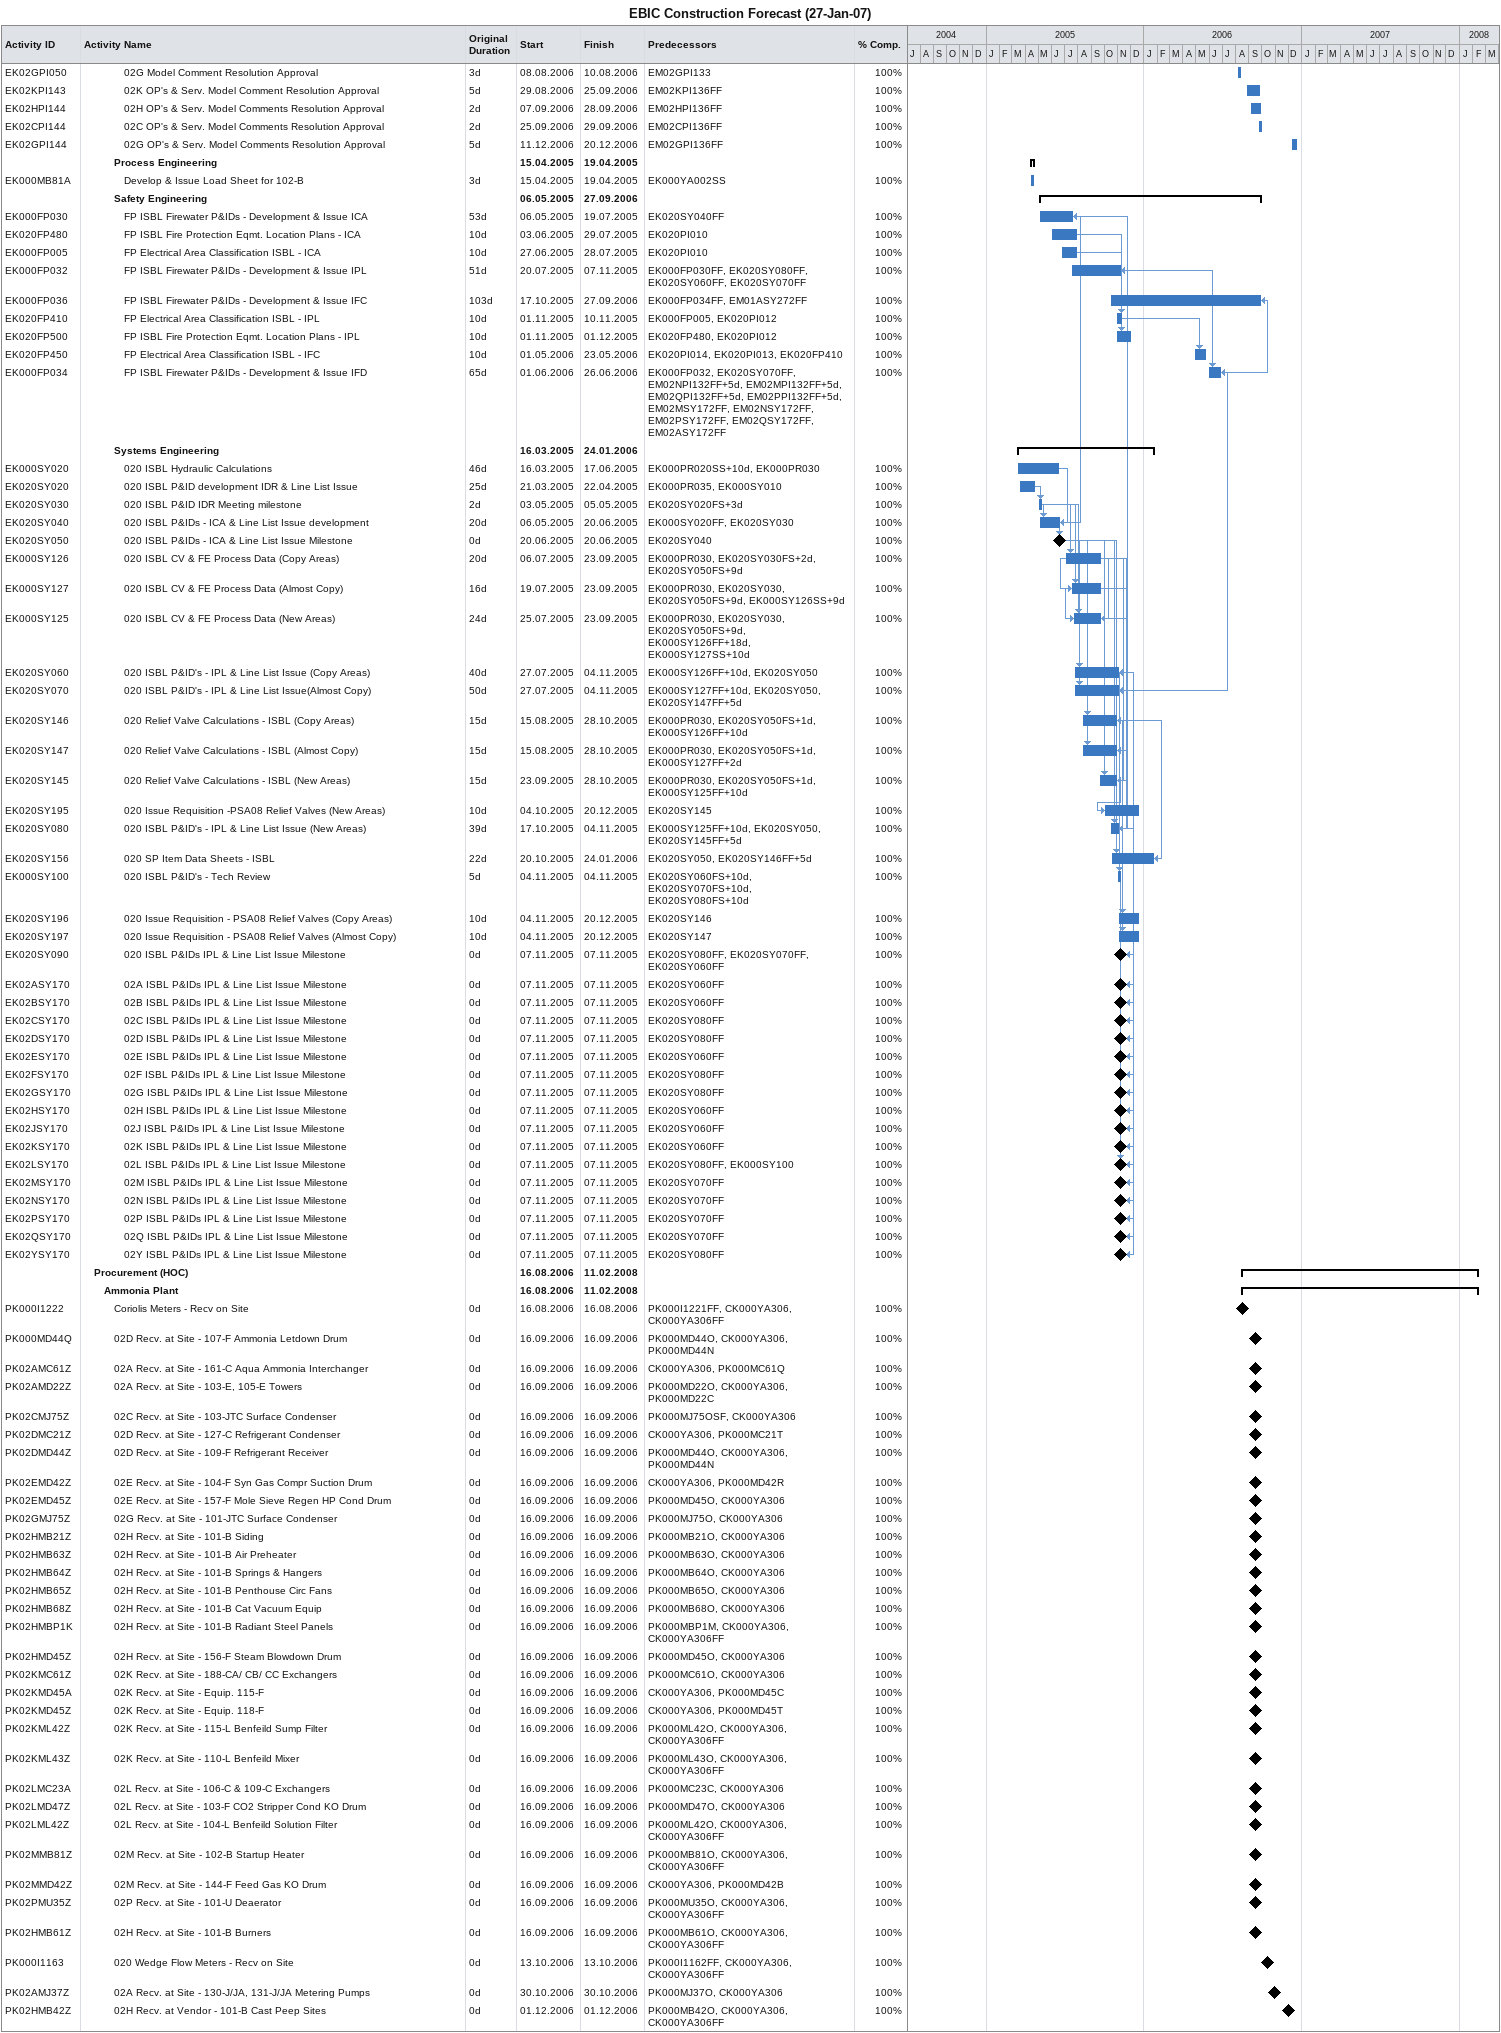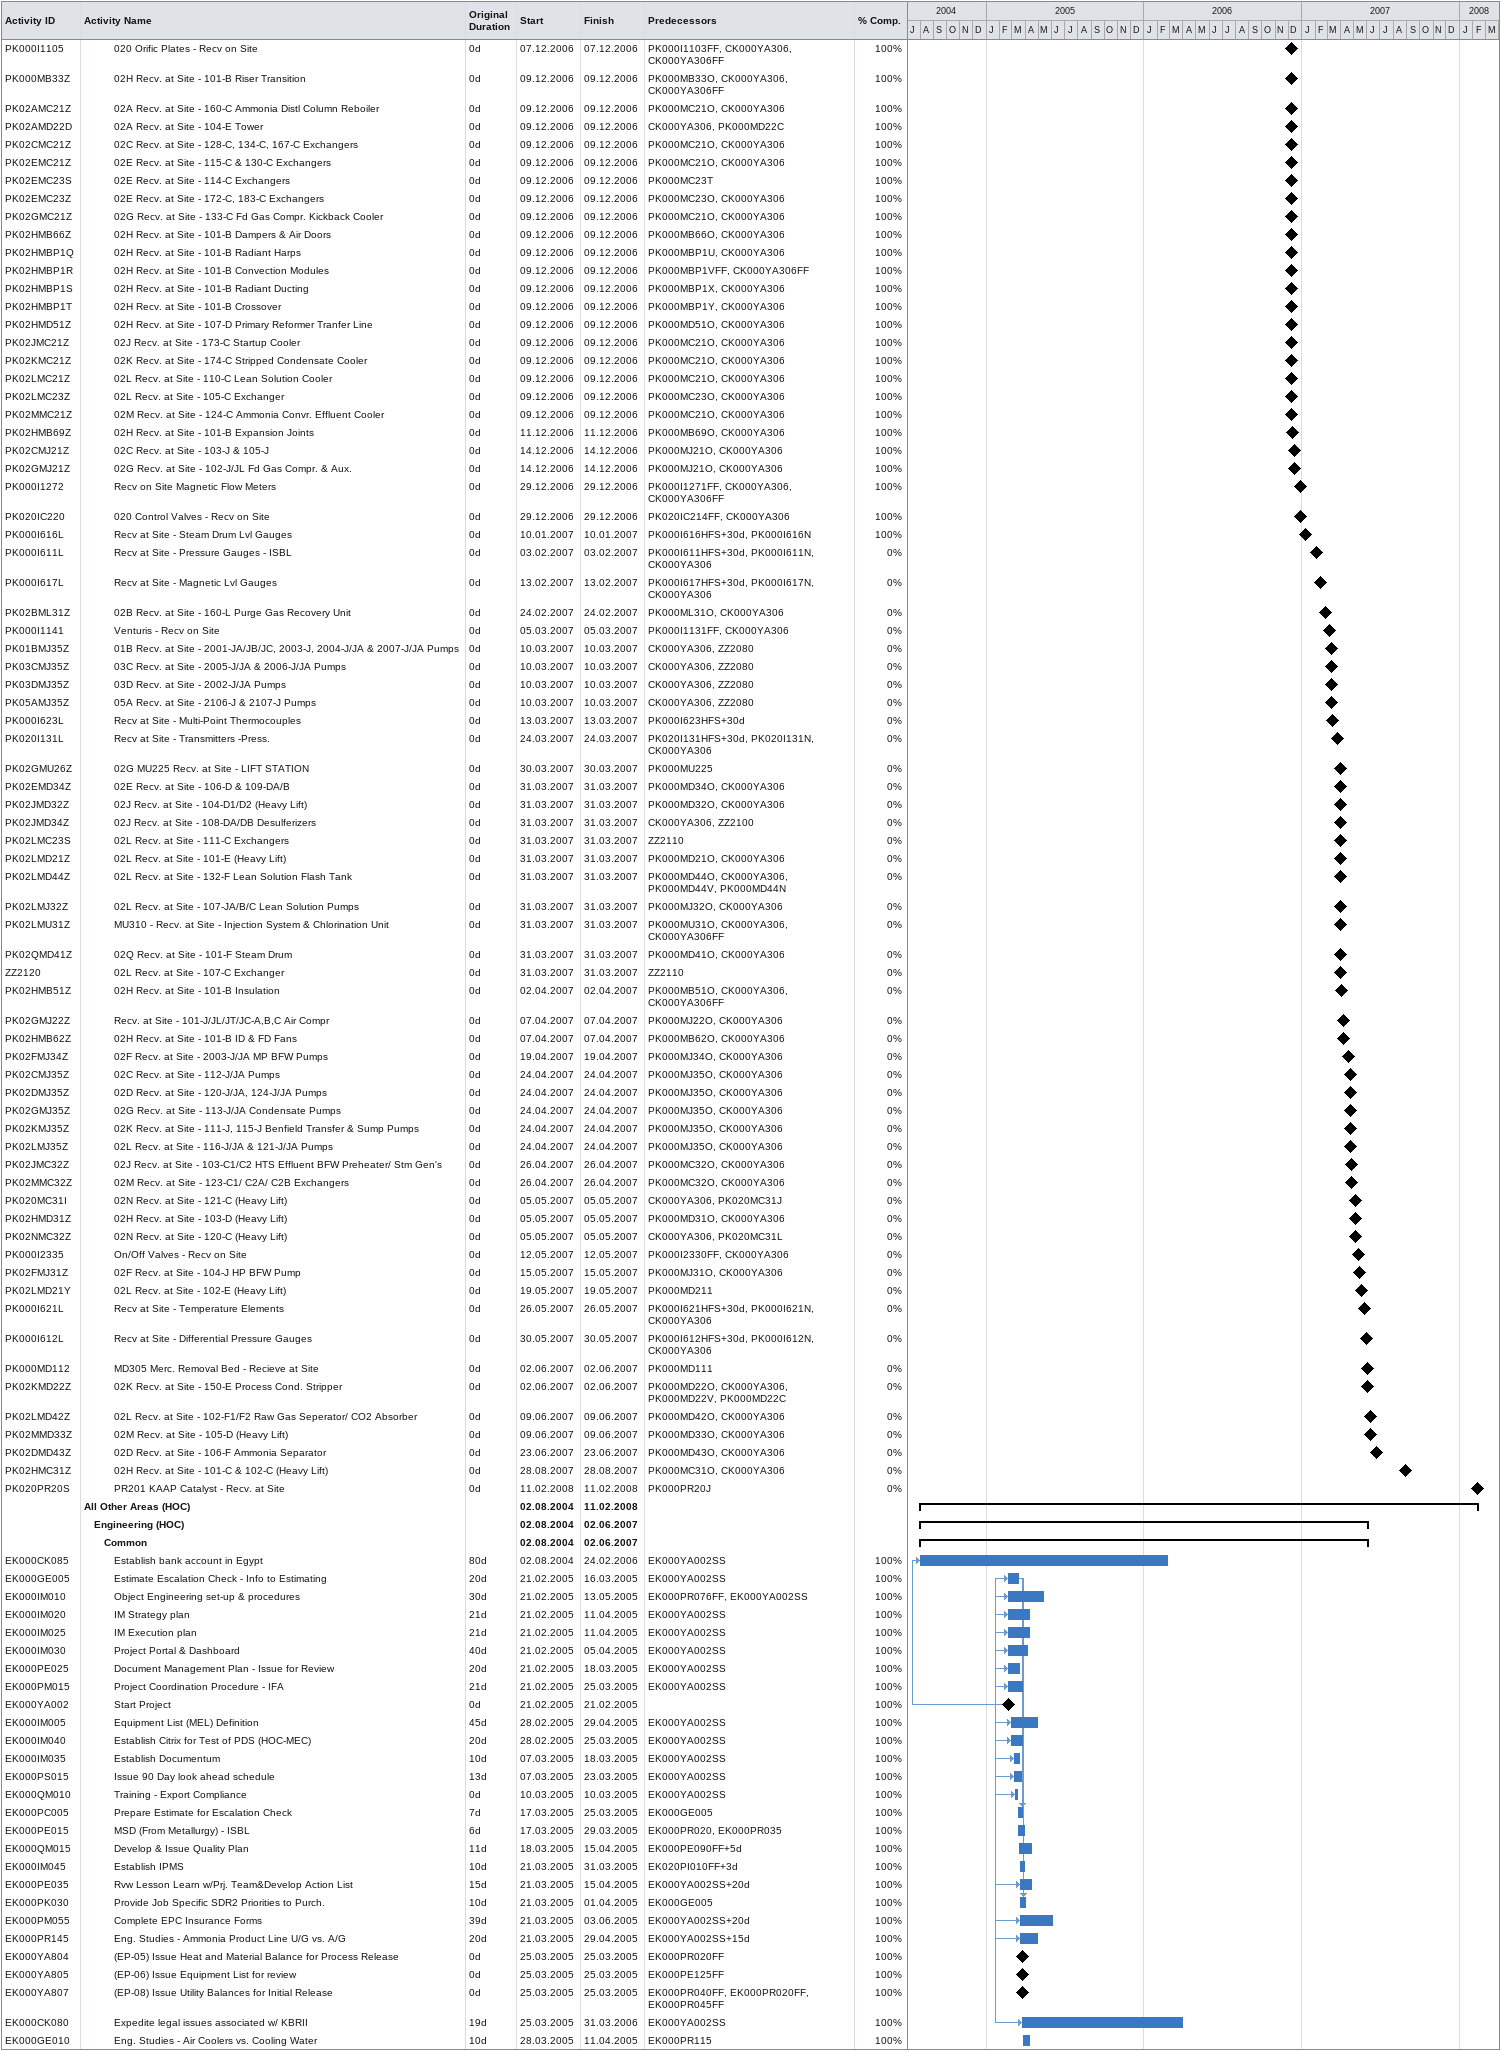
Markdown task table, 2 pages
EBIC Construction Forecast (27-Jan-07)

| ID | Level | Task | Original duration | Start | Finish | Predecessors | % complete |
|---|---|---|---|---|---|---|---|
| EK02GPI050 | 5 | 02G Model Comment Resolution Approval | 3d | 2006-08-08 | 2006-08-10 | EM02GPI133 | 100 |
| EK02KPI143 | 5 | 02K OP's & Serv. Model Comment Resolution Approval | 5d | 2006-08-29 | 2006-09-25 | EM02KPI136FF | 100 |
| EK02HPI144 | 5 | 02H OP's & Serv. Model Comments Resolution Approval | 2d | 2006-09-07 | 2006-09-28 | EM02HPI136FF | 100 |
| EK02CPI144 | 5 | 02C OP's & Serv. Model Comments Resolution Approval | 2d | 2006-09-25 | 2006-09-29 | EM02CPI136FF | 100 |
| EK02GPI144 | 5 | 02G OP's & Serv. Model Comments Resolution Approval | 5d | 2006-12-11 | 2006-12-20 | EM02GPI136FF | 100 |
|  | 4 | **Process Engineering** |  | 2005-04-15 | 2005-04-19 |  |  |
| EK000MB81A | 5 | Develop & Issue Load Sheet for 102-B | 3d | 2005-04-15 | 2005-04-19 | EK000YA002SS | 100 |
|  | 4 | **Safety Engineering** |  | 2005-05-06 | 2006-09-27 |  |  |
| EK000FP030 | 5 | FP ISBL Firewater P&IDs - Development & Issue ICA | 53d | 2005-05-06 | 2005-07-19 | EK020SY040FF | 100 |
| EK020FP480 | 5 | FP ISBL Fire Protection Eqmt. Location Plans - ICA | 10d | 2005-06-03 | 2005-07-29 | EK020PI010 | 100 |
| EK000FP005 | 5 | FP Electrical Area Classification ISBL - ICA | 10d | 2005-06-27 | 2005-07-28 | EK020PI010 | 100 |
| EK000FP032 | 5 | FP ISBL Firewater P&IDs - Development & Issue IPL | 51d | 2005-07-20 | 2005-11-07 | EK000FP030FF, EK020SY080FF, EK020SY060FF, EK020SY070FF | 100 |
| EK000FP036 | 5 | FP ISBL Firewater P&IDs - Development & Issue IFC | 103d | 2005-10-17 | 2006-09-27 | EK000FP034FF, EM01ASY272FF | 100 |
| EK020FP410 | 5 | FP Electrical Area Classification ISBL - IPL | 10d | 2005-11-01 | 2005-11-10 | EK000FP005, EK020PI012 | 100 |
| EK020FP500 | 5 | FP ISBL Fire Protection Eqmt. Location Plans - IPL | 10d | 2005-11-01 | 2005-12-01 | EK020FP480, EK020PI012 | 100 |
| EK020FP450 | 5 | FP Electrical Area Classification ISBL - IFC | 10d | 2006-05-01 | 2006-05-23 | EK020PI014, EK020PI013, EK020FP410 | 100 |
| EK000FP034 | 5 | FP ISBL Firewater P&IDs - Development & Issue IFD | 65d | 2006-06-01 | 2006-06-26 | EK000FP032, EK020SY070FF, EM02NPI132FF+5d, EM02MPI132FF+5d, EM02QPI132FF+5d, EM02PPI132FF+5d, EM02MSY172FF, EM02NSY172FF, EM02PSY172FF, EM02QSY172FF, EM02ASY172FF | 100 |
|  | 4 | **Systems Engineering** |  | 2005-03-16 | 2006-01-24 |  |  |
| EK000SY020 | 5 | 020 ISBL Hydraulic Calculations | 46d | 2005-03-16 | 2005-06-17 | EK000PR020SS+10d, EK000PR030 | 100 |
| EK020SY020 | 5 | 020 ISBL P&ID development IDR & Line List Issue | 25d | 2005-03-21 | 2005-04-22 | EK000PR035, EK000SY010 | 100 |
| EK020SY030 | 5 | 020 ISBL P&ID IDR Meeting milestone | 2d | 2005-05-03 | 2005-05-05 | EK020SY020FS+3d | 100 |
| EK020SY040 | 5 | 020 ISBL P&IDs - ICA & Line List Issue development | 20d | 2005-05-06 | 2005-06-20 | EK000SY020FF, EK020SY030 | 100 |
| EK020SY050 | 5 | 020 ISBL P&IDs - ICA & Line List Issue Milestone | 0d | 2005-06-20 | 2005-06-20 | EK020SY040 | 100 |
| EK000SY126 | 5 | 020 ISBL CV & FE Process Data (Copy Areas) | 20d | 2005-07-06 | 2005-09-23 | EK000PR030, EK020SY030FS+2d, EK020SY050FS+9d | 100 |
| EK000SY127 | 5 | 020 ISBL CV & FE Process Data (Almost Copy) | 16d | 2005-07-19 | 2005-09-23 | EK000PR030, EK020SY030, EK020SY050FS+9d, EK000SY126SS+9d | 100 |
| EK000SY125 | 5 | 020 ISBL CV & FE Process Data (New Areas) | 24d | 2005-07-25 | 2005-09-23 | EK000PR030, EK020SY030, EK020SY050FS+9d, EK000SY126FF+18d, EK000SY127SS+10d | 100 |
| EK020SY060 | 5 | 020 ISBL P&ID's - IPL & Line List Issue (Copy Areas) | 40d | 2005-07-27 | 2005-11-04 | EK000SY126FF+10d, EK020SY050 | 100 |
| EK020SY070 | 5 | 020 ISBL P&ID's - IPL & Line List Issue(Almost Copy) | 50d | 2005-07-27 | 2005-11-04 | EK000SY127FF+10d, EK020SY050, EK020SY147FF+5d | 100 |
| EK020SY146 | 5 | 020 Relief Valve Calculations - ISBL (Copy Areas) | 15d | 2005-08-15 | 2005-10-28 | EK000PR030, EK020SY050FS+1d, EK000SY126FF+10d | 100 |
| EK020SY147 | 5 | 020 Relief Valve Calculations - ISBL (Almost Copy) | 15d | 2005-08-15 | 2005-10-28 | EK000PR030, EK020SY050FS+1d, EK000SY127FF+2d | 100 |
| EK020SY145 | 5 | 020 Relief Valve Calculations - ISBL (New Areas) | 15d | 2005-09-23 | 2005-10-28 | EK000PR030, EK020SY050FS+1d, EK000SY125FF+10d | 100 |
| EK020SY195 | 5 | 020 Issue Requisition -PSA08 Relief Valves (New Areas) | 10d | 2005-10-04 | 2005-12-20 | EK020SY145 | 100 |
| EK020SY080 | 5 | 020 ISBL P&ID's - IPL & Line List Issue (New Areas) | 39d | 2005-10-17 | 2005-11-04 | EK000SY125FF+10d, EK020SY050, EK020SY145FF+5d | 100 |
| EK020SY156 | 5 | 020 SP Item Data Sheets - ISBL | 22d | 2005-10-20 | 2006-01-24 | EK020SY050, EK020SY146FF+5d | 100 |
| EK000SY100 | 5 | 020 ISBL P&ID's - Tech Review | 5d | 2005-11-04 | 2005-11-04 | EK020SY060FS+10d, EK020SY070FS+10d, EK020SY080FS+10d | 100 |
| EK020SY196 | 5 | 020 Issue Requisition - PSA08 Relief Valves (Copy Areas) | 10d | 2005-11-04 | 2005-12-20 | EK020SY146 | 100 |
| EK020SY197 | 5 | 020 Issue Requisition - PSA08 Relief Valves (Almost Copy) | 10d | 2005-11-04 | 2005-12-20 | EK020SY147 | 100 |
| EK020SY090 | 5 | 020 ISBL P&IDs IPL & Line List Issue Milestone | 0d | 2005-11-07 | 2005-11-07 | EK020SY080FF, EK020SY070FF, EK020SY060FF | 100 |
| EK02ASY170 | 5 | 02A ISBL P&IDs IPL & Line List Issue Milestone | 0d | 2005-11-07 | 2005-11-07 | EK020SY060FF | 100 |
| EK02BSY170 | 5 | 02B ISBL P&IDs IPL & Line List Issue Milestone | 0d | 2005-11-07 | 2005-11-07 | EK020SY060FF | 100 |
| EK02CSY170 | 5 | 02C ISBL P&IDs IPL & Line List Issue Milestone | 0d | 2005-11-07 | 2005-11-07 | EK020SY080FF | 100 |
| EK02DSY170 | 5 | 02D ISBL P&IDs IPL & Line List Issue Milestone | 0d | 2005-11-07 | 2005-11-07 | EK020SY080FF | 100 |
| EK02ESY170 | 5 | 02E ISBL P&IDs IPL & Line List Issue Milestone | 0d | 2005-11-07 | 2005-11-07 | EK020SY060FF | 100 |
| EK02FSY170 | 5 | 02F ISBL P&IDs IPL & Line List Issue Milestone | 0d | 2005-11-07 | 2005-11-07 | EK020SY080FF | 100 |
| EK02GSY170 | 5 | 02G ISBL P&IDs IPL & Line List Issue Milestone | 0d | 2005-11-07 | 2005-11-07 | EK020SY080FF | 100 |
| EK02HSY170 | 5 | 02H ISBL P&IDs IPL & Line List Issue Milestone | 0d | 2005-11-07 | 2005-11-07 | EK020SY060FF | 100 |
| EK02JSY170 | 5 | 02J ISBL P&IDs IPL & Line List Issue Milestone | 0d | 2005-11-07 | 2005-11-07 | EK020SY060FF | 100 |
| EK02KSY170 | 5 | 02K ISBL P&IDs IPL & Line List Issue Milestone | 0d | 2005-11-07 | 2005-11-07 | EK020SY060FF | 100 |
| EK02LSY170 | 5 | 02L ISBL P&IDs IPL & Line List Issue Milestone | 0d | 2005-11-07 | 2005-11-07 | EK020SY080FF, EK000SY100 | 100 |
| EK02MSY170 | 5 | 02M ISBL P&IDs IPL & Line List Issue Milestone | 0d | 2005-11-07 | 2005-11-07 | EK020SY070FF | 100 |
| EK02NSY170 | 5 | 02N ISBL P&IDs IPL & Line List Issue Milestone | 0d | 2005-11-07 | 2005-11-07 | EK020SY070FF | 100 |
| EK02PSY170 | 5 | 02P ISBL P&IDs IPL & Line List Issue Milestone | 0d | 2005-11-07 | 2005-11-07 | EK020SY070FF | 100 |
| EK02QSY170 | 5 | 02Q ISBL P&IDs IPL & Line List Issue Milestone | 0d | 2005-11-07 | 2005-11-07 | EK020SY070FF | 100 |
| EK02YSY170 | 5 | 02Y ISBL P&IDs IPL & Line List Issue Milestone | 0d | 2005-11-07 | 2005-11-07 | EK020SY080FF | 100 |
|  | 2 | **Procurement (HOC)** |  | 2006-08-16 | 2008-02-11 |  |  |
|  | 3 | **Ammonia Plant** |  | 2006-08-16 | 2008-02-11 |  |  |
| PK000I1222 | 4 | Coriolis Meters - Recv on Site | 0d | 2006-08-16 | 2006-08-16 | PK000I1221FF, CK000YA306, CK000YA306FF | 100 |
| PK000MD44Q | 4 | 02D Recv. at Site - 107-F Ammonia Letdown Drum | 0d | 2006-09-16 | 2006-09-16 | PK000MD44O, CK000YA306, PK000MD44N | 100 |
| PK02AMC61Z | 4 | 02A Recv. at Site - 161-C Aqua Ammonia Interchanger | 0d | 2006-09-16 | 2006-09-16 | CK000YA306, PK000MC61Q | 100 |
| PK02AMD22Z | 4 | 02A Recv. at Site - 103-E, 105-E Towers | 0d | 2006-09-16 | 2006-09-16 | PK000MD22O, CK000YA306, PK000MD22C | 100 |
| PK02CMJ75Z | 4 | 02C Recv. at Site - 103-JTC Surface Condenser | 0d | 2006-09-16 | 2006-09-16 | PK000MJ75OSF, CK000YA306 | 100 |
| PK02DMC21Z | 4 | 02D Recv. at Site - 127-C Refrigerant Condenser | 0d | 2006-09-16 | 2006-09-16 | CK000YA306, PK000MC21T | 100 |
| PK02DMD44Z | 4 | 02D Recv. at Site - 109-F Refrigerant Receiver | 0d | 2006-09-16 | 2006-09-16 | PK000MD44O, CK000YA306, PK000MD44N | 100 |
| PK02EMD42Z | 4 | 02E Recv. at Site - 104-F Syn Gas Compr Suction Drum | 0d | 2006-09-16 | 2006-09-16 | CK000YA306, PK000MD42R | 100 |
| PK02EMD45Z | 4 | 02E Recv. at Site - 157-F Mole Sieve Regen HP Cond Drum | 0d | 2006-09-16 | 2006-09-16 | PK000MD45O, CK000YA306 | 100 |
| PK02GMJ75Z | 4 | 02G Recv. at Site - 101-JTC Surface Condenser | 0d | 2006-09-16 | 2006-09-16 | PK000MJ75O, CK000YA306 | 100 |
| PK02HMB21Z | 4 | 02H Recv. at Site - 101-B Siding | 0d | 2006-09-16 | 2006-09-16 | PK000MB21O, CK000YA306 | 100 |
| PK02HMB63Z | 4 | 02H Recv. at Site - 101-B Air Preheater | 0d | 2006-09-16 | 2006-09-16 | PK000MB63O, CK000YA306 | 100 |
| PK02HMB64Z | 4 | 02H Recv. at Site - 101-B Springs & Hangers | 0d | 2006-09-16 | 2006-09-16 | PK000MB64O, CK000YA306 | 100 |
| PK02HMB65Z | 4 | 02H Recv. at Site - 101-B Penthouse Circ Fans | 0d | 2006-09-16 | 2006-09-16 | PK000MB65O, CK000YA306 | 100 |
| PK02HMB68Z | 4 | 02H Recv. at Site - 101-B Cat Vacuum Equip | 0d | 2006-09-16 | 2006-09-16 | PK000MB68O, CK000YA306 | 100 |
| PK02HMBP1K | 4 | 02H Recv. at Site - 101-B Radiant Steel Panels | 0d | 2006-09-16 | 2006-09-16 | PK000MBP1M, CK000YA306, CK000YA306FF | 100 |
| PK02HMD45Z | 4 | 02H Recv. at Site - 156-F Steam Blowdown Drum | 0d | 2006-09-16 | 2006-09-16 | PK000MD45O, CK000YA306 | 100 |
| PK02KMC61Z | 4 | 02K Recv. at Site - 188-CA/ CB/ CC Exchangers | 0d | 2006-09-16 | 2006-09-16 | PK000MC61O, CK000YA306 | 100 |
| PK02KMD45A | 4 | 02K Recv. at Site - Equip. 115-F | 0d | 2006-09-16 | 2006-09-16 | CK000YA306, PK000MD45C | 100 |
| PK02KMD45Z | 4 | 02K Recv. at Site - Equip. 118-F | 0d | 2006-09-16 | 2006-09-16 | CK000YA306, PK000MD45T | 100 |
| PK02KML42Z | 4 | 02K Recv. at Site - 115-L Benfeild Sump Filter | 0d | 2006-09-16 | 2006-09-16 | PK000ML42O, CK000YA306, CK000YA306FF | 100 |
| PK02KML43Z | 4 | 02K Recv. at Site - 110-L Benfeild Mixer | 0d | 2006-09-16 | 2006-09-16 | PK000ML43O, CK000YA306, CK000YA306FF | 100 |
| PK02LMC23A | 4 | 02L Recv. at Site - 106-C & 109-C Exchangers | 0d | 2006-09-16 | 2006-09-16 | PK000MC23C, CK000YA306 | 100 |
| PK02LMD47Z | 4 | 02L Recv. at Site - 103-F CO2 Stripper Cond KO Drum | 0d | 2006-09-16 | 2006-09-16 | PK000MD47O, CK000YA306 | 100 |
| PK02LML42Z | 4 | 02L Recv. at Site - 104-L Benfeild Solution Filter | 0d | 2006-09-16 | 2006-09-16 | PK000ML42O, CK000YA306, CK000YA306FF | 100 |
| PK02MMB81Z | 4 | 02M Recv. at Site - 102-B Startup Heater | 0d | 2006-09-16 | 2006-09-16 | PK000MB81O, CK000YA306, CK000YA306FF | 100 |
| PK02MMD42Z | 4 | 02M Recv. at Site - 144-F Feed Gas KO Drum | 0d | 2006-09-16 | 2006-09-16 | CK000YA306, PK000MD42B | 100 |
| PK02PMU35Z | 4 | 02P Recv. at Site - 101-U Deaerator | 0d | 2006-09-16 | 2006-09-16 | PK000MU35O, CK000YA306, CK000YA306FF | 100 |
| PK02HMB61Z | 4 | 02H Recv. at Site - 101-B Burners | 0d | 2006-09-16 | 2006-09-16 | PK000MB61O, CK000YA306, CK000YA306FF | 100 |
| PK000I1163 | 4 | 020 Wedge Flow Meters - Recv on Site | 0d | 2006-10-13 | 2006-10-13 | PK000I1162FF, CK000YA306, CK000YA306FF | 100 |
| PK02AMJ37Z | 4 | 02A Recv. at Site - 130-J/JA, 131-J/JA Metering Pumps | 0d | 2006-10-30 | 2006-10-30 | PK000MJ37O, CK000YA306 | 100 |
| PK02HMB42Z | 4 | 02H Recv. at Vendor - 101-B Cast Peep Sites | 0d | 2006-12-01 | 2006-12-01 | PK000MB42O, CK000YA306, CK000YA306FF | 100 |
| PK000I1105 | 4 | 020 Orific Plates - Recv on Site | 0d | 2006-12-07 | 2006-12-07 | PK000I1103FF, CK000YA306, CK000YA306FF | 100 |
| PK000MB33Z | 4 | 02H Recv. at Site - 101-B Riser Transition | 0d | 2006-12-09 | 2006-12-09 | PK000MB33O, CK000YA306, CK000YA306FF | 100 |
| PK02AMC21Z | 4 | 02A Recv. at Site - 160-C Ammonia Distl Column Reboiler | 0d | 2006-12-09 | 2006-12-09 | PK000MC21O, CK000YA306 | 100 |
| PK02AMD22D | 4 | 02A Recv. at Site - 104-E Tower | 0d | 2006-12-09 | 2006-12-09 | CK000YA306, PK000MD22C | 100 |
| PK02CMC21Z | 4 | 02C Recv. at Site - 128-C, 134-C, 167-C Exchangers | 0d | 2006-12-09 | 2006-12-09 | PK000MC21O, CK000YA306 | 100 |
| PK02EMC21Z | 4 | 02E Recv. at Site - 115-C & 130-C Exchangers | 0d | 2006-12-09 | 2006-12-09 | PK000MC21O, CK000YA306 | 100 |
| PK02EMC23S | 4 | 02E Recv. at Site - 114-C Exchangers | 0d | 2006-12-09 | 2006-12-09 | PK000MC23T | 100 |
| PK02EMC23Z | 4 | 02E Recv. at Site - 172-C, 183-C Exchangers | 0d | 2006-12-09 | 2006-12-09 | PK000MC23O, CK000YA306 | 100 |
| PK02GMC21Z | 4 | 02G Recv. at Site - 133-C Fd Gas Compr. Kickback Cooler | 0d | 2006-12-09 | 2006-12-09 | PK000MC21O, CK000YA306 | 100 |
| PK02HMB66Z | 4 | 02H Recv. at Site - 101-B Dampers & Air Doors | 0d | 2006-12-09 | 2006-12-09 | PK000MB66O, CK000YA306 | 100 |
| PK02HMBP1Q | 4 | 02H Recv. at Site - 101-B Radiant Harps | 0d | 2006-12-09 | 2006-12-09 | PK000MBP1U, CK000YA306 | 100 |
| PK02HMBP1R | 4 | 02H Recv. at Site - 101-B Convection Modules | 0d | 2006-12-09 | 2006-12-09 | PK000MBP1VFF, CK000YA306FF | 100 |
| PK02HMBP1S | 4 | 02H Recv. at Site - 101-B Radiant Ducting | 0d | 2006-12-09 | 2006-12-09 | PK000MBP1X, CK000YA306 | 100 |
| PK02HMBP1T | 4 | 02H Recv. at Site - 101-B Crossover | 0d | 2006-12-09 | 2006-12-09 | PK000MBP1Y, CK000YA306 | 100 |
| PK02HMD51Z | 4 | 02H Recv. at Site - 107-D Primary Reformer Tranfer Line | 0d | 2006-12-09 | 2006-12-09 | PK000MD51O, CK000YA306 | 100 |
| PK02JMC21Z | 4 | 02J Recv. at Site - 173-C Startup Cooler | 0d | 2006-12-09 | 2006-12-09 | PK000MC21O, CK000YA306 | 100 |
| PK02KMC21Z | 4 | 02K Recv. at Site - 174-C Stripped Condensate Cooler | 0d | 2006-12-09 | 2006-12-09 | PK000MC21O, CK000YA306 | 100 |
| PK02LMC21Z | 4 | 02L Recv. at Site - 110-C Lean Solution Cooler | 0d | 2006-12-09 | 2006-12-09 | PK000MC21O, CK000YA306 | 100 |
| PK02LMC23Z | 4 | 02L Recv. at Site - 105-C Exchanger | 0d | 2006-12-09 | 2006-12-09 | PK000MC23O, CK000YA306 | 100 |
| PK02MMC21Z | 4 | 02M Recv. at Site - 124-C Ammonia Convr. Effluent Cooler | 0d | 2006-12-09 | 2006-12-09 | PK000MC21O, CK000YA306 | 100 |
| PK02HMB69Z | 4 | 02H Recv. at Site - 101-B Expansion Joints | 0d | 2006-12-11 | 2006-12-11 | PK000MB69O, CK000YA306 | 100 |
| PK02CMJ21Z | 4 | 02C Recv. at Site - 103-J & 105-J | 0d | 2006-12-14 | 2006-12-14 | PK000MJ21O, CK000YA306 | 100 |
| PK02GMJ21Z | 4 | 02G Recv. at Site - 102-J/JL Fd Gas Compr. & Aux. | 0d | 2006-12-14 | 2006-12-14 | PK000MJ21O, CK000YA306 | 100 |
| PK000I1272 | 4 | Recv on Site Magnetic Flow Meters | 0d | 2006-12-29 | 2006-12-29 | PK000I1271FF, CK000YA306, CK000YA306FF | 100 |
| PK020IC220 | 4 | 020 Control Valves - Recv on Site | 0d | 2006-12-29 | 2006-12-29 | PK020IC214FF, CK000YA306 | 100 |
| PK000I616L | 4 | Recv at Site - Steam Drum Lvl Gauges | 0d | 2007-01-10 | 2007-01-10 | PK000I616HFS+30d, PK000I616N | 100 |
| PK000I611L | 4 | Recv at Site - Pressure Gauges - ISBL | 0d | 2007-02-03 | 2007-02-03 | PK000I611HFS+30d, PK000I611N, CK000YA306 | 0 |
| PK000I617L | 4 | Recv at Site - Magnetic Lvl Gauges | 0d | 2007-02-13 | 2007-02-13 | PK000I617HFS+30d, PK000I617N, CK000YA306 | 0 |
| PK02BML31Z | 4 | 02B Recv. at Site - 160-L Purge Gas Recovery Unit | 0d | 2007-02-24 | 2007-02-24 | PK000ML31O, CK000YA306 | 0 |
| PK000I1141 | 4 | Venturis - Recv on Site | 0d | 2007-03-05 | 2007-03-05 | PK000I1131FF, CK000YA306 | 0 |
| PK01BMJ35Z | 4 | 01B Recv. at Site - 2001-JA/JB/JC, 2003-J, 2004-J/JA & 2007-J/JA Pumps | 0d | 2007-03-10 | 2007-03-10 | CK000YA306, ZZ2080 | 0 |
| PK03CMJ35Z | 4 | 03C Recv. at Site - 2005-J/JA & 2006-J/JA Pumps | 0d | 2007-03-10 | 2007-03-10 | CK000YA306, ZZ2080 | 0 |
| PK03DMJ35Z | 4 | 03D Recv. at Site - 2002-J/JA Pumps | 0d | 2007-03-10 | 2007-03-10 | CK000YA306, ZZ2080 | 0 |
| PK05AMJ35Z | 4 | 05A Recv. at Site - 2106-J & 2107-J Pumps | 0d | 2007-03-10 | 2007-03-10 | CK000YA306, ZZ2080 | 0 |
| PK000I623L | 4 | Recv at Site - Multi-Point Thermocouples | 0d | 2007-03-13 | 2007-03-13 | PK000I623HFS+30d | 0 |
| PK020I131L | 4 | Recv at Site - Transmitters -Press. | 0d | 2007-03-24 | 2007-03-24 | PK020I131HFS+30d, PK020I131N, CK000YA306 | 0 |
| PK02GMU26Z | 4 | 02G MU225 Recv. at Site - LIFT STATION | 0d | 2007-03-30 | 2007-03-30 | PK000MU225 | 0 |
| PK02EMD34Z | 4 | 02E Recv. at Site - 106-D & 109-DA/B | 0d | 2007-03-31 | 2007-03-31 | PK000MD34O, CK000YA306 | 0 |
| PK02JMD32Z | 4 | 02J Recv. at Site - 104-D1/D2 (Heavy Lift) | 0d | 2007-03-31 | 2007-03-31 | PK000MD32O, CK000YA306 | 0 |
| PK02JMD34Z | 4 | 02J Recv. at Site - 108-DA/DB Desulferizers | 0d | 2007-03-31 | 2007-03-31 | CK000YA306, ZZ2100 | 0 |
| PK02LMC23S | 4 | 02L Recv. at Site - 111-C Exchangers | 0d | 2007-03-31 | 2007-03-31 | ZZ2110 | 0 |
| PK02LMD21Z | 4 | 02L Recv. at Site - 101-E (Heavy Lift) | 0d | 2007-03-31 | 2007-03-31 | PK000MD21O, CK000YA306 | 0 |
| PK02LMD44Z | 4 | 02L Recv. at Site - 132-F Lean Solution Flash Tank | 0d | 2007-03-31 | 2007-03-31 | PK000MD44O, CK000YA306, PK000MD44V, PK000MD44N | 0 |
| PK02LMJ32Z | 4 | 02L Recv. at Site - 107-JA/B/C Lean Solution Pumps | 0d | 2007-03-31 | 2007-03-31 | PK000MJ32O, CK000YA306 | 0 |
| PK02LMU31Z | 4 | MU310 - Recv. at Site - Injection System & Chlorination Unit | 0d | 2007-03-31 | 2007-03-31 | PK000MU31O, CK000YA306, CK000YA306FF | 0 |
| PK02QMD41Z | 4 | 02Q Recv. at Site - 101-F Steam Drum | 0d | 2007-03-31 | 2007-03-31 | PK000MD41O, CK000YA306 | 0 |
| ZZ2120 | 4 | 02L Recv. at Site - 107-C Exchanger | 0d | 2007-03-31 | 2007-03-31 | ZZ2110 | 0 |
| PK02HMB51Z | 4 | 02H Recv. at Site - 101-B Insulation | 0d | 2007-04-02 | 2007-04-02 | PK000MB51O, CK000YA306, CK000YA306FF | 0 |
| PK02GMJ22Z | 4 | Recv. at Site - 101-J/JL/JT/JC-A,B,C Air Compr | 0d | 2007-04-07 | 2007-04-07 | PK000MJ22O, CK000YA306 | 0 |
| PK02HMB62Z | 4 | 02H Recv. at Site - 101-B ID & FD Fans | 0d | 2007-04-07 | 2007-04-07 | PK000MB62O, CK000YA306 | 0 |
| PK02FMJ34Z | 4 | 02F Recv. at Site - 2003-J/JA MP BFW Pumps | 0d | 2007-04-19 | 2007-04-19 | PK000MJ34O, CK000YA306 | 0 |
| PK02CMJ35Z | 4 | 02C Recv. at Site - 112-J/JA Pumps | 0d | 2007-04-24 | 2007-04-24 | PK000MJ35O, CK000YA306 | 0 |
| PK02DMJ35Z | 4 | 02D Recv. at Site - 120-J/JA, 124-J/JA Pumps | 0d | 2007-04-24 | 2007-04-24 | PK000MJ35O, CK000YA306 | 0 |
| PK02GMJ35Z | 4 | 02G Recv. at Site - 113-J/JA Condensate Pumps | 0d | 2007-04-24 | 2007-04-24 | PK000MJ35O, CK000YA306 | 0 |
| PK02KMJ35Z | 4 | 02K Recv. at Site - 111-J, 115-J Benfield Transfer & Sump Pumps | 0d | 2007-04-24 | 2007-04-24 | PK000MJ35O, CK000YA306 | 0 |
| PK02LMJ35Z | 4 | 02L Recv. at Site - 116-J/JA & 121-J/JA Pumps | 0d | 2007-04-24 | 2007-04-24 | PK000MJ35O, CK000YA306 | 0 |
| PK02JMC32Z | 4 | 02J Recv. at Site - 103-C1/C2 HTS Effluent BFW Preheater/ Stm Gen's | 0d | 2007-04-26 | 2007-04-26 | PK000MC32O, CK000YA306 | 0 |
| PK02MMC32Z | 4 | 02M Recv. at Site - 123-C1/ C2A/ C2B Exchangers | 0d | 2007-04-26 | 2007-04-26 | PK000MC32O, CK000YA306 | 0 |
| PK020MC31I | 4 | 02N Recv. at Site - 121-C (Heavy Lift) | 0d | 2007-05-05 | 2007-05-05 | CK000YA306, PK020MC31J | 0 |
| PK02HMD31Z | 4 | 02H Recv. at Site - 103-D (Heavy Lift) | 0d | 2007-05-05 | 2007-05-05 | PK000MD31O, CK000YA306 | 0 |
| PK02NMC32Z | 4 | 02N Recv. at Site - 120-C (Heavy Lift) | 0d | 2007-05-05 | 2007-05-05 | CK000YA306, PK020MC31L | 0 |
| PK000I2335 | 4 | On/Off Valves - Recv on Site | 0d | 2007-05-12 | 2007-05-12 | PK000I2330FF, CK000YA306 | 0 |
| PK02FMJ31Z | 4 | 02F Recv. at Site - 104-J HP BFW Pump | 0d | 2007-05-15 | 2007-05-15 | PK000MJ31O, CK000YA306 | 0 |
| PK02LMD21Y | 4 | 02L Recv. at Site - 102-E (Heavy Lift) | 0d | 2007-05-19 | 2007-05-19 | PK000MD211 | 0 |
| PK000I621L | 4 | Recv at Site - Temperature Elements | 0d | 2007-05-26 | 2007-05-26 | PK000I621HFS+30d, PK000I621N, CK000YA306 | 0 |
| PK000I612L | 4 | Recv at Site - Differential Pressure Gauges | 0d | 2007-05-30 | 2007-05-30 | PK000I612HFS+30d, PK000I612N, CK000YA306 | 0 |
| PK000MD112 | 4 | MD305 Merc. Removal Bed - Recieve at Site | 0d | 2007-06-02 | 2007-06-02 | PK000MD111 | 0 |
| PK02KMD22Z | 4 | 02K Recv. at Site - 150-E Process Cond. Stripper | 0d | 2007-06-02 | 2007-06-02 | PK000MD22O, CK000YA306, PK000MD22V, PK000MD22C | 0 |
| PK02LMD42Z | 4 | 02L Recv. at Site - 102-F1/F2 Raw Gas Seperator/ CO2 Absorber | 0d | 2007-06-09 | 2007-06-09 | PK000MD42O, CK000YA306 | 0 |
| PK02MMD33Z | 4 | 02M Recv. at Site - 105-D (Heavy Lift) | 0d | 2007-06-09 | 2007-06-09 | PK000MD33O, CK000YA306 | 0 |
| PK02DMD43Z | 4 | 02D Recv. at Site - 106-F Ammonia Separator | 0d | 2007-06-23 | 2007-06-23 | PK000MD43O, CK000YA306 | 0 |
| PK02HMC31Z | 4 | 02H Recv. at Site - 101-C & 102-C (Heavy Lift) | 0d | 2007-08-28 | 2007-08-28 | PK000MC31O, CK000YA306 | 0 |
| PK020PR20S | 4 | PR201 KAAP Catalyst - Recv. at Site | 0d | 2008-02-11 | 2008-02-11 | PK000PR20J | 0 |
|  | 1 | **All Other Areas (HOC)** |  | 2004-08-02 | 2008-02-11 |  |  |
|  | 2 | **Engineering (HOC)** |  | 2004-08-02 | 2007-06-02 |  |  |
|  | 3 | **Common** |  | 2004-08-02 | 2007-06-02 |  |  |
| EK000CK085 | 4 | Establish bank account in Egypt | 80d | 2004-08-02 | 2006-02-24 | EK000YA002SS | 100 |
| EK000GE005 | 4 | Estimate Escalation Check - Info to Estimating | 20d | 2005-02-21 | 2005-03-16 | EK000YA002SS | 100 |
| EK000IM010 | 4 | Object Engineering set-up & procedures | 30d | 2005-02-21 | 2005-05-13 | EK000PR076FF, EK000YA002SS | 100 |
| EK000IM020 | 4 | IM Strategy plan | 21d | 2005-02-21 | 2005-04-11 | EK000YA002SS | 100 |
| EK000IM025 | 4 | IM Execution plan | 21d | 2005-02-21 | 2005-04-11 | EK000YA002SS | 100 |
| EK000IM030 | 4 | Project Portal & Dashboard | 40d | 2005-02-21 | 2005-04-05 | EK000YA002SS | 100 |
| EK000PE025 | 4 | Document Management Plan - Issue for Review | 20d | 2005-02-21 | 2005-03-18 | EK000YA002SS | 100 |
| EK000PM015 | 4 | Project Coordination Procedure - IFA | 21d | 2005-02-21 | 2005-03-25 | EK000YA002SS | 100 |
| EK000YA002 | 4 | Start Project | 0d | 2005-02-21 | 2005-02-21 |  | 100 |
| EK000IM005 | 4 | Equipment List (MEL) Definition | 45d | 2005-02-28 | 2005-04-29 | EK000YA002SS | 100 |
| EK000IM040 | 4 | Establish Citrix for Test of PDS (HOC-MEC) | 20d | 2005-02-28 | 2005-03-25 | EK000YA002SS | 100 |
| EK000IM035 | 4 | Establish Documentum | 10d | 2005-03-07 | 2005-03-18 | EK000YA002SS | 100 |
| EK000PS015 | 4 | Issue 90 Day look ahead schedule | 13d | 2005-03-07 | 2005-03-23 | EK000YA002SS | 100 |
| EK000QM010 | 4 | Training - Export Compliance | 0d | 2005-03-10 | 2005-03-10 | EK000YA002SS | 100 |
| EK000PC005 | 4 | Prepare Estimate for Escalation Check | 7d | 2005-03-17 | 2005-03-25 | EK000GE005 | 100 |
| EK000PE015 | 4 | MSD (From Metallurgy) - ISBL | 6d | 2005-03-17 | 2005-03-29 | EK000PR020, EK000PR035 | 100 |
| EK000QM015 | 4 | Develop & Issue Quality Plan | 11d | 2005-03-18 | 2005-04-15 | EK000PE090FF+5d | 100 |
| EK000IM045 | 4 | Establish IPMS | 10d | 2005-03-21 | 2005-03-31 | EK020PI010FF+3d | 100 |
| EK000PE035 | 4 | Rvw Lesson Learn w/Prj. Team&Develop Action List | 15d | 2005-03-21 | 2005-04-15 | EK000YA002SS+20d | 100 |
| EK000PK030 | 4 | Provide Job Specific SDR2 Priorities to Purch. | 10d | 2005-03-21 | 2005-04-01 | EK000GE005 | 100 |
| EK000PM055 | 4 | Complete EPC Insurance Forms | 39d | 2005-03-21 | 2005-06-03 | EK000YA002SS+20d | 100 |
| EK000PR145 | 4 | Eng. Studies - Ammonia Product Line U/G vs. A/G | 20d | 2005-03-21 | 2005-04-29 | EK000YA002SS+15d | 100 |
| EK000YA804 | 4 | (EP-05) Issue Heat and Material Balance for Process Release | 0d | 2005-03-25 | 2005-03-25 | EK000PR020FF | 100 |
| EK000YA805 | 4 | (EP-06) Issue Equipment List for review | 0d | 2005-03-25 | 2005-03-25 | EK000PE125FF | 100 |
| EK000YA807 | 4 | (EP-08) Issue Utility Balances for Initial Release | 0d | 2005-03-25 | 2005-03-25 | EK000PR040FF, EK000PR020FF, EK000PR045FF | 100 |
| EK000CK080 | 4 | Expedite legal issues associated w/ KBRII | 19d | 2005-03-25 | 2006-03-31 | EK000YA002SS | 100 |
| EK000GE010 | 4 | Eng. Studies - Air Coolers vs. Cooling Water | 10d | 2005-03-28 | 2005-04-11 | EK000PR115 | 100 |
